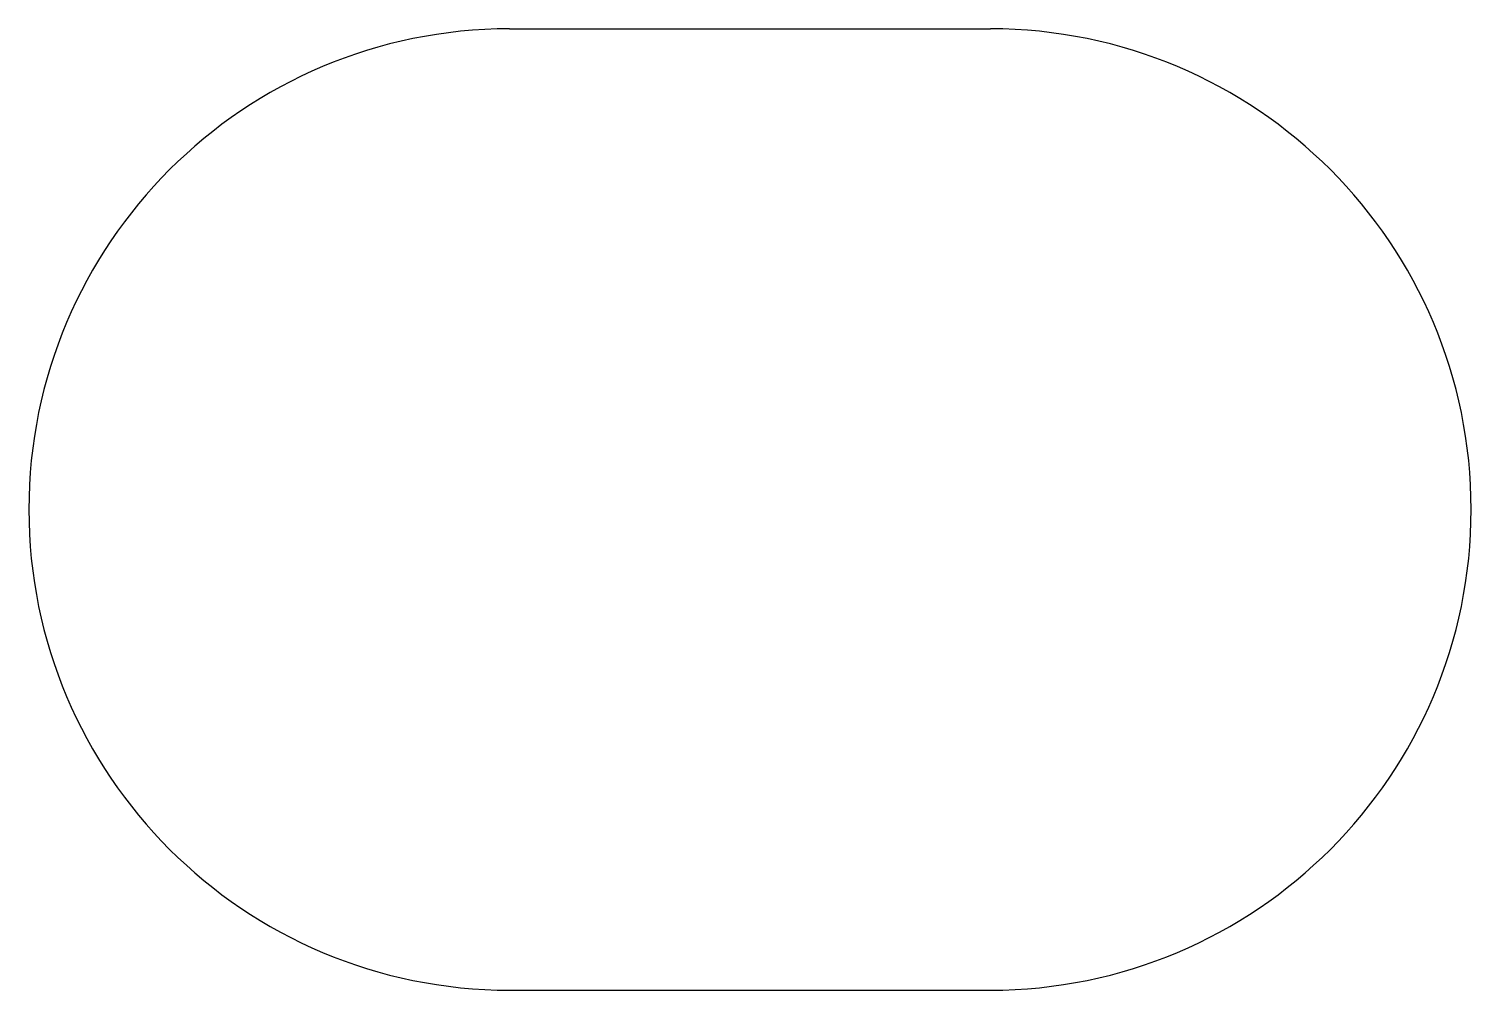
# Model space of a CAD drawing. Header units: millimetres. Extents: x 0 to 9, y 0 to 6.
import ezdxf

# ---------------------------------------------------------------- set-up
doc = ezdxf.new("R2010")
doc.units = ezdxf.units.MM

# ---------------------------------------------------------------- blocks, each defined once
blk = doc.blocks.new('ovan6x9')
at = {"color": 2}
for p, q in [((3.4999, 6), (6.4999, 6)), ((3.4999, 0), (6.4999, 0))]:
    blk.add_line(p, q, dxfattribs=at)
for centre, start, end in [((3.4999, 3), 90, 270), ((6.4999, 3), 270, 90)]:
    blk.add_arc(centre, 3, start, end, dxfattribs=at)

msp = doc.modelspace()

# ---------------------------------------------------------------- block references
msp.add_blockref('ovan6x9', (-0.4999, 0))

doc.saveas('drawing.dxf')
